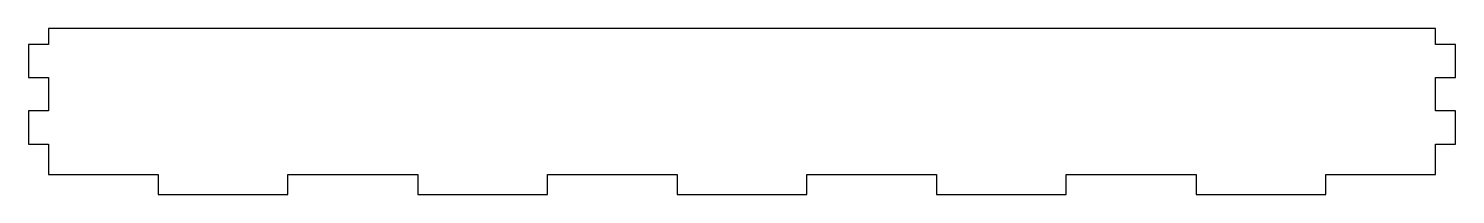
# Model space of a CAD drawing. Header units: millimetres. Extents: x -215 to 0, y 0 to 25.
import ezdxf

# ---------------------------------------------------------------- set-up
doc = ezdxf.new("R2010")
doc.units = ezdxf.units.MM
doc.layers.get('0').update_dxf_attribs({"linetype": 'CONTINUOUS'})

msp = doc.modelspace()

# ---------------------------------------------------------------- linework, layer by layer
msp.add_lwpolyline([(-3, 22.6), (-3, 25), (-212, 25), (-212, 22.6), (-215, 22.6), (-215, 17.6), (-212, 17.6), (-212, 12.6), (-215, 12.6), (-215, 7.6), (-212, 7.6), (-212, 3), (-195.45, 3), (-195.45, 0), (-175.91, 0), (-175.91, 3), (-156.36, 3), (-156.36, 0), (-136.82, 0), (-136.82, 3), (-117.27, 3), (-117.27, 0), (-97.73, 0), (-97.73, 3), (-78.18, 3), (-78.18, 0), (-58.64, 0), (-58.64, 3), (-39.09, 3), (-39.09, 0), (-19.55, 0), (-19.55, 3), (-3, 3), (-3, 7.6), (0, 7.6), (0, 12.6), (-3, 12.6), (-3, 17.6), (0, 17.6), (0, 22.6)], close=True)

doc.saveas('drawing.dxf')
